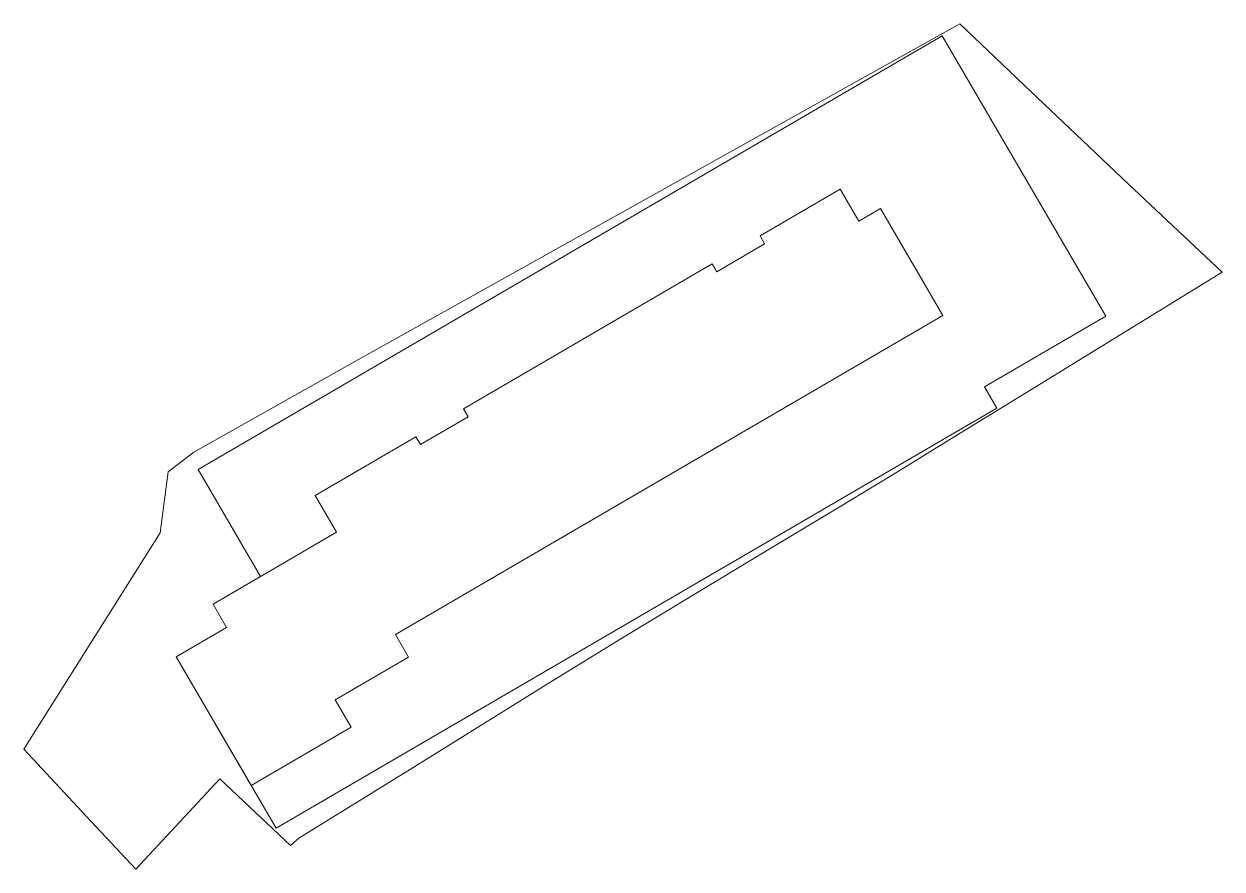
# Model space of a CAD drawing. Header units: metres. Extents: x 7511149 to 7511298, y 4693089 to 4693195.
import ezdxf

# ---------------------------------------------------------------- set-up
doc = ezdxf.new("R2010")
doc.units = ezdxf.units.M
for name, color, linetype, lineweight in [('kati 0 projekt', 1, 'Continuous', 0), ('Parc-Baz', 7, 'Continuous', 0), ('projekti b2', 5, 'Continuous', 0)]:
    doc.layers.add(name, color=color, linetype=linetype, lineweight=lineweight)

msp = doc.modelspace()

# ---------------------------------------------------------------- linework, layer by layer
at = {"layer": 'kati 0 projekt'}
msp.add_lwpolyline([(7511174.33, 4693119.5), (7511168.07, 4693115.84), (7511177.41, 4693099.82), (7511189.85, 4693107.07), (7511187.86, 4693110.48), (7511196.98, 4693115.79), (7511195.34, 4693118.6), (7511263.51, 4693158.33), (7511255.75, 4693171.64), (7511253.03, 4693170.05), (7511250.71, 4693174.03), (7511240.74, 4693168.21), (7511241.31, 4693167.22), (7511235.35, 4693163.74), (7511234.77, 4693164.74), (7511203.84, 4693146.71), (7511204.42, 4693145.71), (7511198.46, 4693142.24), (7511197.88, 4693143.23), (7511185.36, 4693135.93), (7511188.02, 4693131.35), (7511172.65, 4693122.39)], close=True, dxfattribs=at)
at = {"layer": 'Parc-Baz', "flags": 128}
msp.add_lwpolyline([(7511182.3, 4693092.34), (7511173.49, 4693100.65), (7511163.04, 4693089.42), (7511157.49, 4693095.35), (7511149.11, 4693104.34), (7511166.05, 4693131.25), (7511167.05, 4693138.87), (7511170.27, 4693141.29), (7511190.39, 4693152.64), (7511265.6, 4693194.6), (7511272.72, 4693187.84), (7511272.83, 4693187.74), (7511286.57, 4693174.69), (7511298.25, 4693163.7), (7511274.99, 4693149.4), (7511262.76, 4693141.87), (7511257.31, 4693138.52), (7511250.18, 4693134.23), (7511240.83, 4693128.59), (7511237.88, 4693126.81), (7511230.89, 4693122.6), (7511223.39, 4693118.07), (7511214.92, 4693112.83), (7511196.89, 4693101.66), (7511183.32, 4693093.26), (7511182.3, 4693092.34)], dxfattribs=at)
at = {"layer": 'projekti b2'}
msp.add_lwpolyline([(7511283.77, 4693158.22), (7511263.43, 4693193.13), (7511170.81, 4693139.14), (7511178.56, 4693125.84), (7511172.65, 4693122.39), (7511174.33, 4693119.5), (7511168.07, 4693115.84), (7511180.51, 4693094.5), (7511270.23, 4693146.8), (7511268.69, 4693149.43), (7511283.77, 4693158.22)], close=True, dxfattribs=at)

doc.saveas('drawing.dxf')
